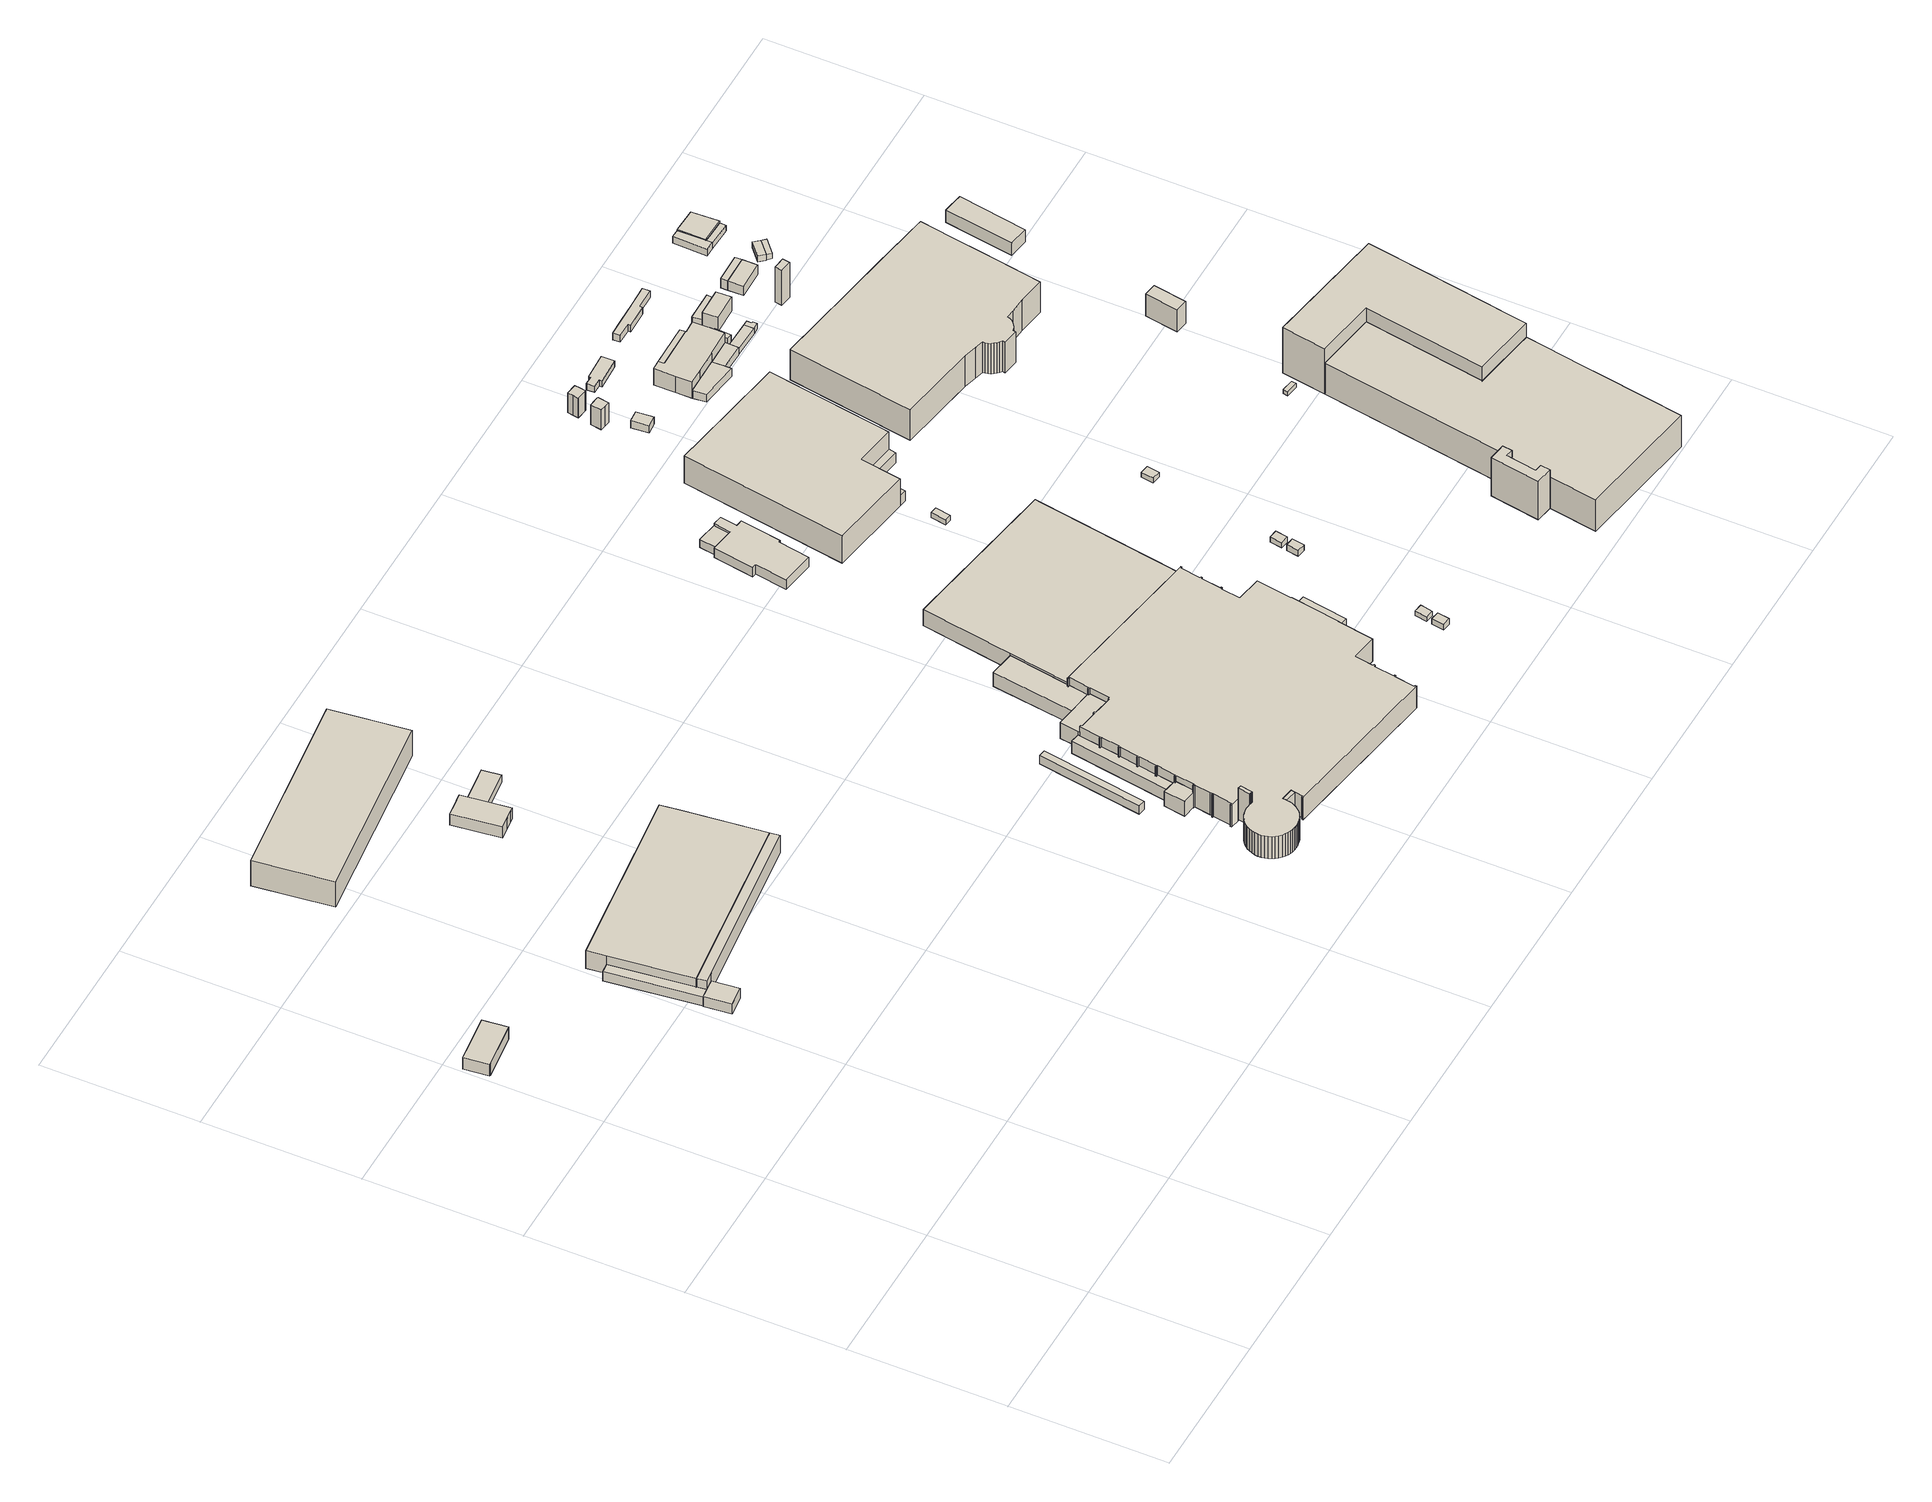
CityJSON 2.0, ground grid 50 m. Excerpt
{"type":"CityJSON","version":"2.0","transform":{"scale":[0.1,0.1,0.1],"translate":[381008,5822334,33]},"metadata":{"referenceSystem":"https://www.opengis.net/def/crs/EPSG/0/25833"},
"CityObjects":{
"building1":{"type":"Building","attributes":{"Gemeindeschluessel":"11000005","BezugspunktDach":"2200","function":"51009_1610","measuredHeight":4.55,"storeysAboveGround":0},"address":[{"country":"Germany","locality":"Berlin"}],"geometry":[{"type":"Solid","lod":"1","boundaries":[[[[0,1,2,3,4,5]],[[6,7,8,9,10,11]],[[6,11,5,4]],[[7,6,4,3]],[[8,7,3,2]],[[9,8,2,1]],[[10,9,1,0]],[[11,10,0,5]]]]}]},
"building2":{"type":"Building","attributes":{"Gemeindeschluessel":"11000005","BezugspunktDach":"2200","function":"51009_1610","measuredHeight":4,"storeysAboveGround":0},"address":[{"country":"Germany","locality":"Berlin"}],"geometry":[{"type":"Solid","lod":"1","boundaries":[[[[12,13,14,15,16]],[[17,18,19,20,21]],[[17,21,16,15]],[[18,17,15,14]],[[19,18,14,13]],[[20,19,13,12]],[[21,20,12,16]]]]}]},
"building3":{"type":"Building","attributes":{"Gemeindeschluessel":"11000005","BezugspunktDach":"2200","function":"51009_1610","measuredHeight":3.66,"storeysAboveGround":0},"address":[{"country":"Germany","locality":"Berlin"}],"geometry":[{"type":"Solid","lod":"1","boundaries":[[[[22,23,24,25,26]],[[27,28,29,30,31]],[[27,31,26,25]],[[28,27,25,24]],[[29,28,24,23]],[[30,29,23,22]],[[31,30,22,26]]]]}]},
"building4":{"type":"Building","attributes":{"Gemeindeschluessel":"11000005","BezugspunktDach":"2200","function":"51009_1610","measuredHeight":6.97,"storeysAboveGround":0},"address":[{"country":"Germany","locality":"Berlin"}],"geometry":[{"type":"Solid","lod":"1","boundaries":[[[[32,33,34,35,36]],[[37,38,39,29,28]],[[37,28,36,35]],[[38,37,35,34]],[[39,38,34,33]],[[29,39,33,32]],[[28,29,32,36]]]]}]},
"building5":{"type":"Building","attributes":{"Gemeindeschluessel":"11000005","BezugspunktDach":"2200","function":"31001_2053","measuredHeight":6.96,"storeysAboveGround":1},"address":[{"country":"Germany","locality":"Berlin","thoroughfareNumber":"9","thoroughfareName":"Paulsternstraße"}],"geometry":[{"type":"Solid","lod":"1","boundaries":[[[[40,36,35,41,42,43]],[[44,45,37,28,27,46]],[[44,46,43,42]],[[45,44,42,41]],[[37,45,41,35]],[[28,37,35,36]],[[27,28,36,40]],[[46,27,40,43]]]]}]},
"building6":{"type":"Building","attributes":{"Gemeindeschluessel":"11000005","BezugspunktDach":"2200","function":"31001_2111","measuredHeight":9.85,"storeysAboveGround":1},"address":[{"country":"Germany","locality":"Berlin","thoroughfareNumber":"15","thoroughfareName":"Paulsternstraße"}],"geometry":[{"type":"Solid","lod":"1","boundaries":[[[[47,48,49,50]],[[51,52,53,54]],[[51,54,50,49]],[[52,51,49,48]],[[53,52,48,47]],[[54,53,47,50]]]]}]},
"building7":{"type":"Building","attributes":{"Gemeindeschluessel":"11000005","BezugspunktDach":"2200","function":"31001_2143","measuredHeight":4.47,"storeysAboveGround":1},"address":[{"country":"Germany","locality":"Berlin","thoroughfareNumber":"13 (1)","thoroughfareName":"Paulsternstraße"}],"geometry":[{"type":"Solid","lod":"1","boundaries":[[[[55,56,57,58,59,60,61,62]],[[63,64,65,66,67,68,69,70]],[[63,70,62,61]],[[64,63,61,60]],[[65,64,60,59]],[[66,65,59,58]],[[67,66,58,57]],[[68,67,57,56]],[[69,68,56,55]],[[70,69,55,62]]]]}]},
"building8":{"type":"Building","attributes":{"Gemeindeschluessel":"11000005","BezugspunktDach":"2200","function":"31001_2020","measuredHeight":2.84,"storeysAboveGround":1},"address":[{"country":"Germany","locality":"Berlin","thoroughfareNumber":"13","thoroughfareName":"Paulsternstraße"}],"geometry":[{"type":"Solid","lod":"1","boundaries":[[[[71,72,73,74]],[[75,76,77,78]],[[75,78,74,73]],[[76,75,73,72]],[[77,76,72,71]],[[78,77,71,74]]]]}]},
"building9":{"type":"Building","attributes":{"Gemeindeschluessel":"11000005","BezugspunktDach":"2200","function":"51009_1610","measuredHeight":5.76,"storeysAboveGround":0},"address":[{"country":"Germany","locality":"Berlin"}],"geometry":[{"type":"Solid","lod":"1","boundaries":[[[[79,80,81,82,83,84,85,86,87]],[[88,89,90,91,92,93,94,95,96]],[[88,96,87,86]],[[89,88,86,85]],[[90,89,85,84]],[[91,90,84,83]],[[92,91,83,82]],[[93,92,82,81]],[[94,93,81,80]],[[95,94,80,79]],[[96,95,79,87]]]]}]},
"building10":{"type":"Building","attributes":{"Gemeindeschluessel":"11000005","BezugspunktDach":"2200","function":"31001_2050","measuredHeight":3.25,"storeysAboveGround":1},"address":[{"country":"Germany","locality":"Berlin","thoroughfareNumber":"121 (1)","thoroughfareName":"Nonnendammallee"}],"geometry":[{"type":"Solid","lod":"1","boundaries":[[[[97,98,99,100]],[[101,102,103,104]],[[101,104,100,99]],[[102,101,99,98]],[[103,102,98,97]],[[104,103,97,100]]]]}]},
"building11":{"type":"Building","attributes":{"Gemeindeschluessel":"11000005","BezugspunktDach":"2200","function":"51009_1610","measuredHeight":4.74,"storeysAboveGround":0},"address":[{"country":"Germany","locality":"Berlin"}],"geometry":[{"type":"Solid","lod":"1","boundaries":[[[[105,106,107,108,109,110,111,112,113,114,115,116,117,118,119,120,121,122,123,124,125,126]],[[127,128,129,130,131,132,133,134,135,136,137,138,139,140,141,142,143,144,145,146,147,148]],[[127,148,126,125]],[[128,127,125,124]],[[129,128,124,123]],[[130,129,123,122]],[[131,130,122,121]],[[132,131,121,120]],[[133,132,120,119]],[[134,133,119,118]],[[135,134,118,117]],[[136,135,117,116]],[[137,136,116,115]],[[138,137,115,114]],[[139,138,114,113]],[[140,139,113,112]],[[141,140,112,111]],[[142,141,111,110]],[[143,142,110,109]],[[144,143,109,108]],[[145,144,108,107]],[[146,145,107,106]],[[147,146,106,105]],[[148,147,105,126]]]]}]},
"building12":{"type":"Building","attributes":{"Gemeindeschluessel":"11000005","BezugspunktDach":"2200","function":"51009_1610","measuredHeight":6.26,"storeysAboveGround":0},"address":[{"country":"Germany","locality":"Berlin"}],"geometry":[{"type":"Solid","lod":"1","boundaries":[[[[149,150,151,152,153,154,155,156,157,158,159,160,161,162,163,164]],[[128,165,166,167,168,169,170,171,172,173,174,175,176,177,178,129]],[[128,129,164,163]],[[165,128,163,162]],[[166,165,162,161]],[[167,166,161,160]],[[168,167,160,159]],[[169,168,159,158]],[[170,169,158,157]],[[171,170,157,156]],[[172,171,156,155]],[[173,172,155,154]],[[174,173,154,153]],[[175,174,153,152]],[[176,175,152,151]],[[177,176,151,150]],[[178,177,150,149]],[[129,178,149,164]]]]}]},
"building13":{"type":"Building","attributes":{"Gemeindeschluessel":"11000005","BezugspunktDach":"2200","function":"51009_1610","measuredHeight":5.49,"storeysAboveGround":0},"address":[{"country":"Germany","locality":"Berlin"}],"geometry":[{"type":"Solid","lod":"1","boundaries":[[[[179,180,181,182,183,184,185,186,187]],[[188,189,190,191,192,193,194,167,166]],[[188,166,187,186]],[[189,188,186,185]],[[190,189,185,184]],[[191,190,184,183]],[[192,191,183,182]],[[193,192,182,181]],[[194,193,181,180]],[[167,194,180,179]],[[166,167,179,187]]]]}]},
"building14":{"type":"Building","attributes":{"Gemeindeschluessel":"11000005","function":"31001_2054"},"address":[{"country":"Germany","locality":"Berlin","thoroughfareNumber":"121","thoroughfareName":"Nonnendammallee"}],"children":["building14-1","building14-2","building14-3","building14-4"]},
"building14-1":{"type":"BuildingPart","attributes":{"BezugspunktDach":"2200","measuredHeight":8.69,"storeysAboveGround":3},"parents":["building14"],"geometry":[{"type":"MultiSurface","lod":"1","boundaries":[[[195,196,197,198,199,200,201,202,203,204,205,206,207,208,209,210,211,212,213,214,215,216,217,218,219,220,221,222,223,224,225,226,227,228,229,230,231,232,233,234,235,236,237,238,239,240,241,242,243,244,245,246,247,248,249,250,251,252,253,254,255,256,257,258,259,260,261,262,263,264,265,266,267,268,269,270,271,272,273,274,275,276,277,278,279,280,281,282,283,284,285,286,287,288,289,290,291,292,293,294,295,296,297,298,299,300,301,302,303,304,305,306,307,308,309,310,311,312,313,314,315,316,317,318,319,320,321,322,323,324,325,326,327,328,329,330,331]],[[332,333,334,335,336,337,338,339,340,341,342,343,344,345,346,347,348,349,350,351,352,353,354,355,356,357,358,359,360,361,362,363,364,365,366,367,368,369,370,371,372,373,374,375,376,377,378,379,380,381,382,383,384,385,386,387,388,389,390,391,392,393,394,395,396,397,398,399,400,401,402,403,404,405,406,407,408,409,410,411,412,413,414,415,416,417,418,419,420,421,422,423,424,425,426,427,428,429,430,431,432,433,434,435,436,437,438,439,440,441,442,443,444,445,446,447,448,449,450,451,452,453,454,455,456,457,458,459,460,461,462,463,464,465,466,467,468]],[[332,468,331,330]],[[333,332,330,329]],[[334,333,329,328]],[[335,334,328,327]],[[336,335,327,326]],[[337,336,326,325]],[[338,337,325,324]],[[339,338,324,323]],[[340,339,323,322]],[[341,340,322,321]],[[342,341,321,320]],[[343,342,320,319]],[[344,343,319,318]],[[345,344,318,317]],[[346,345,469,470]],[[347,346,470,471,315]],[[348,347,471,472]],[[349,348,314,472,473]],[[350,349,313,473,474]],[[352,351,311,310]],[[353,352,310,309]],[[354,353,309,308]],[[355,354,308,307]],[[356,355,307,306]],[[357,356,306,305]],[[358,357,305,304]],[[359,358,304,303]],[[360,359,303,302]],[[361,360,302,301]],[[362,361,301,300]],[[363,362,300,299]],[[364,363,299,298]],[[365,364,298,297]],[[366,365,297,296]],[[367,366,296,295]],[[368,367,295,294]],[[369,368,294,293]],[[370,369,293,292]],[[371,370,292,291]],[[372,371,291,290]],[[373,372,290,289]],[[374,373,289,288]],[[375,374,288,287]],[[376,375,287,286]],[[377,376,286,285]],[[378,377,285,284]],[[379,378,284,283]],[[380,379,283,282]],[[381,380,282,281]],[[382,381,281,280]],[[383,382,280,279]],[[384,383,279,278]],[[385,384,278,277]],[[386,385,277,276]],[[387,386,276,275]],[[388,387,275,274]],[[389,388,274,273]],[[390,389,273,272]],[[391,390,272,271]],[[392,391,271,270]],[[393,392,270,269]],[[394,393,269,268]],[[395,394,268,267]],[[396,395,267,266]],[[397,396,266,265]],[[398,397,265,264]],[[399,398,264,263]],[[400,399,263,262]],[[475,476,262,261]],[[401,400,477,478]],[[402,401,261,260]],[[403,402,260,259]],[[404,403,259,258]],[[405,404,258,257]],[[406,405,257,256]],[[407,406,256,255]],[[408,407,255,254]],[[409,408,254,253]],[[410,409,253,252]],[[411,410,252,251]],[[412,411,251,250]],[[413,412,250,249]],[[414,413,249,248]],[[415,414,248,247]],[[416,415,247,246]],[[417,416,246,245]],[[418,417,245,244]],[[419,418,244,243]],[[420,419,243,242]],[[421,420,242,241]],[[422,421,241,240]],[[423,422,240,239]],[[424,423,239,238]],[[425,424,238,237]],[[426,425,237,236]],[[427,426,236,235]],[[428,427,235,234]],[[429,428,234,233]],[[430,429,233,232]],[[431,430,232,231]],[[432,431,231,230]],[[433,432,230,229]],[[434,433,229,228]],[[435,434,228,227]],[[436,435,227,226]],[[437,436,226,225]],[[438,437,225,479,480]],[[439,438,480,481]],[[440,439,481,482]],[[441,440,482,483]],[[442,441,221,483,484,220]],[[443,442,220,219]],[[444,443,219,218]],[[445,444,218,217]],[[446,445,217,216]],[[447,446,216,215]],[[448,447,215,214]],[[449,448,214,213]],[[450,449,213,212]],[[451,450,212,211]],[[452,451,211,210]],[[453,452,210,209]],[[454,453,209,208]],[[455,454,208,207]],[[456,455,207,206]],[[457,456,206,205]],[[458,457,205,204]],[[459,458,204,203]],[[460,459,203,202]],[[461,460,202,201]],[[462,461,201,200]],[[463,462,200,199]],[[464,463,199,198]],[[465,464,198,197]],[[466,465,197,196]],[[467,466,196,195]],[[468,467,195,331]],[[470,469,485,317,316,486]],[[487,316,315,471,470]],[[472,471,488,315,314]],[[473,472,314,313]],[[474,473,313,312]],[[478,477,476,475]],[[480,479,225,224]],[[481,480,224,223]],[[482,481,223,222]],[[483,482,222,221]],[[220,484,483,221]]]}]},
"building14-2":{"type":"BuildingPart","attributes":{"BezugspunktDach":"2200","measuredHeight":6.31,"storeysAboveGround":3},"parents":["building14"],"geometry":[{"type":"MultiSurface","lod":"1","boundaries":[[[475,489,490,491,476]],[[492,493,494,478,477]],[[492,477,476,491]],[[493,492,491,490]],[[494,493,490,489]],[[478,494,489,475]],[[477,478,495,475,476]]]}]},
"building14-3":{"type":"BuildingPart","attributes":{"BezugspunktDach":"2200","measuredHeight":12.31,"storeysAboveGround":3},"parents":["building14"],"geometry":[{"type":"MultiSurface","lod":"1","boundaries":[[[496,497,498,499,500,501]],[[474,473,472,471,470,469]],[[474,469,501,500]],[[473,313,312,502,500,499]],[[314,313,499,498]],[[315,314,498,497]],[[470,316,315,497,496]],[[503,317,316,496,501]],[[474,502,312,313,473]],[[472,473,313,314]],[[471,472,314,315]],[[471,504,315,316,470]],[[469,470,316,317,503]]]}]},
"building14-4":{"type":"BuildingPart","attributes":{"BezugspunktDach":"2200","measuredHeight":8.27,"storeysAboveGround":3},"parents":["building14"],"geometry":[{"type":"Solid","lod":"1","boundaries":[[[[225,224,223,222,221,220]],[[483,482,481,480,479,484]],[[484,479,225,220]],[[483,484,220,221]],[[482,483,221,222]],[[481,482,222,223]],[[480,481,223,224]],[[480,224,225,479]]]]}]},
"building15":{"type":"Building","attributes":{"Gemeindeschluessel":"11000005","BezugspunktDach":"2200","function":"51009_1610","measuredHeight":5.54,"storeysAboveGround":0},"address":[{"country":"Germany","locality":"Berlin"}],"geometry":[{"type":"Solid","lod":"1","boundaries":[[[[505,506,507,508]],[[509,510,511,512]],[[509,512,508,507]],[[510,509,507,506]],[[511,510,506,505]],[[512,511,505,508]]]]}]},
"building16":{"type":"Building","attributes":{"Gemeindeschluessel":"11000005","BezugspunktDach":"2200","function":"31001_2081","measuredHeight":3.83,"storeysAboveGround":1},"address":[{"country":"Germany","locality":"Berlin","thoroughfareNumber":"16","thoroughfareName":"Paulsternstraße"}],"geometry":[{"type":"Solid","lod":"1","boundaries":[[[[513,514,515,516,517,518,519,520,521,522,523,524,525]],[[526,527,528,529,530,531,532,533,534,535,536,537,538]],[[526,538,525,524]],[[527,526,524,523]],[[528,527,523,522]],[[529,528,522,521]],[[530,529,521,520]],[[531,530,520,519]],[[532,531,519,518]],[[533,532,518,517]],[[534,533,517,516]],[[535,534,516,515]],[[536,535,515,514]],[[537,536,514,513]],[[538,537,513,525]]]]}]},
"building17":{"type":"Building","attributes":{"Gemeindeschluessel":"11000005","BezugspunktDach":"2200","function":"51009_1610","measuredHeight":3.15,"storeysAboveGround":0},"address":[{"country":"Germany","locality":"Berlin"}],"geometry":[{"type":"Solid","lod":"1","boundaries":[[[[539,540,541,542]],[[543,531,530,529]],[[543,529,542,541]],[[531,543,541,540]],[[530,531,540,539]],[[529,530,539,542]]]]}]},
"building18":{"type":"Building","attributes":{"Gemeindeschluessel":"11000005","BezugspunktDach":"2200","function":"31001_2050","measuredHeight":2.79,"storeysAboveGround":1},"address":[{"country":"Germany","locality":"Berlin","thoroughfareNumber":"117 (2)","thoroughfareName":"Nonnendammallee"}],"geometry":[{"type":"Solid","lod":"1","boundaries":[[[[544,545,546,547]],[[548,549,550,551]],[[548,551,547,546]],[[549,548,546,545]],[[550,549,545,544]],[[551,550,544,547]]]]}]},
"building19":{"type":"Building","attributes":{"Gemeindeschluessel":"11000005","BezugspunktDach":"2200","function":"31001_2050","measuredHeight":1.91,"storeysAboveGround":1},"address":[{"country":"Germany","locality":"Berlin","thoroughfareNumber":"117 (3)","thoroughfareName":"Nonnendammallee"}],"geometry":[{"type":"Solid","lod":"1","boundaries":[[[[552,553,554,555]],[[556,557,558,559]],[[556,559,555,554]],[[557,556,554,553]],[[558,557,553,552]],[[559,558,552,555]]]]}]},
"building20":{"type":"Building","attributes":{"Gemeindeschluessel":"11000005","BezugspunktDach":"2200","function":"31001_2050","measuredHeight":1.96,"storeysAboveGround":1},"address":[{"country":"Germany","locality":"Berlin","thoroughfareNumber":"120 (1)","thoroughfareName":"Nonnendammallee"}],"geometry":[{"type":"Solid","lod":"1","boundaries":[[[[560,561,562,563]],[[564,565,566,567]],[[564,567,563,562]],[[565,564,562,561]],[[566,565,561,560]],[[567,566,560,563]]]]}]},
"building21":{"type":"Building","attributes":{"Gemeindeschluessel":"11000005","BezugspunktDach":"2200","function":"31001_2050","measuredHeight":2.73,"storeysAboveGround":1},"address":[{"country":"Germany","locality":"Berlin","thoroughfareNumber":"117 (4)","thoroughfareName":"Nonnendammallee"}],"geometry":[{"type":"Solid","lod":"1","boundaries":[[[[568,569,570,571]],[[572,573,574,575]],[[572,575,571,570]],[[573,572,570,569]],[[574,573,569,568]],[[575,574,568,571]]]]}]},
"building22":{"type":"Building","attributes":{"Gemeindeschluessel":"11000005","BezugspunktDach":"2200","function":"31001_2050","measuredHeight":2.63,"storeysAboveGround":1},"address":[{"country":"Germany","locality":"Berlin","thoroughfareNumber":"117 (5)","thoroughfareName":"Nonnendammallee"}],"geometry":[{"type":"Solid","lod":"1","boundaries":[[[[576,577,578,579]],[[580,581,582,583]],[[580,583,579,578]],[[581,580,578,577]],[[582,581,577,576]],[[583,582,576,579]]]]}]},
"building23":{"type":"Building","attributes":{"Gemeindeschluessel":"11000005","BezugspunktDach":"2200","function":"31001_2054","measuredHeight":10.62,"storeysAboveGround":2},"address":[{"country":"Germany","locality":"Berlin","thoroughfareNumber":"120","thoroughfareName":"Nonnendammallee"}],"geometry":[{"type":"Solid","lod":"1","boundaries":[[[[584,585,586,587,588,589,590,591,592,593]],[[594,595,596,597,598,599,600,601,602,603]],[[594,603,593,592]],[[595,594,592,591]],[[596,595,591,590]],[[597,596,590,589]],[[598,597,589,588]],[[599,598,588,587]],[[600,599,587,586]],[[601,600,586,585]],[[602,601,585,584]],[[603,602,584,593]]]]}]},
"building24":{"type":"Building","attributes":{"Gemeindeschluessel":"11000005","BezugspunktDach":"2200","function":"51009_1610","measuredHeight":4.05,"storeysAboveGround":0},"address":[{"country":"Germany","locality":"Berlin"}],"geometry":[{"type":"Solid","lod":"1","boundaries":[[[[604,605,606,607,608,609]],[[601,600,610,611,612,602]],[[601,602,609,608]],[[600,601,608,607]],[[610,600,607,606]],[[611,610,606,605]],[[612,611,605,604]],[[602,612,604,609]]]]}]},
"building25":{"type":"Building","attributes":{"Gemeindeschluessel":"11000005","BezugspunktDach":"2200","function":"51001_1003","measuredHeight":8.22,"storeysAboveGround":0},"address":[{"country":"Germany","locality":"Berlin"}],"geometry":[{"type":"Solid","lod":"1","boundaries":[[[[613,614,615,616,617,618,619,620]],[[621,622,623,624,625,626,627,628]],[[621,628,620,619]],[[622,621,619,618]],[[623,622,618,617]],[[624,623,617,616]],[[625,624,616,615]],[[626,625,615,614]],[[627,626,614,613]],[[628,627,613,620]]]]}]},
"building26":{"type":"Building","attributes":{"Gemeindeschluessel":"11000005","BezugspunktDach":"2200","function":"31001_2612","measuredHeight":2.87,"storeysAboveGround":2},"address":[{"country":"Germany","locality":"Berlin","thoroughfareNumber":"18 (8)","thoroughfareName":"Paulsternstraße"}],"geometry":[{"type":"Solid","lod":"1","boundaries":[[[[629,630,631,632]],[[633,634,635,636]],[[633,636,632,631]],[[634,633,631,630]],[[635,634,630,629]],[[636,635,629,632]]]]}]},
"building27":{"type":"Building","attributes":{"Gemeindeschluessel":"11000005","BezugspunktDach":"2200","function":"51001_1003","measuredHeight":8.1,"storeysAboveGround":0},"address":[{"country":"Germany","locality":"Berlin"}],"geometry":[{"type":"Solid","lod":"1","boundaries":[[[[637,638,639,640,641,642,643,644]],[[645,646,647,648,649,650,651,652]],[[645,652,644,643]],[[646,645,643,642]],[[647,646,642,641]],[[648,647,641,640]],[[649,648,640,639]],[[650,649,639,638]],[[651,650,638,637]],[[652,651,637,644]]]]}]},
"building28":{"type":"Building","attributes":{"Gemeindeschluessel":"11000005","BezugspunktDach":"2200","function":"31001_2050","measuredHeight":1.98,"storeysAboveGround":1},"address":[{"country":"Germany","locality":"Berlin","thoroughfareNumber":"117 (6)","thoroughfareName":"Nonnendammallee"}],"geometry":[{"type":"Solid","lod":"1","boundaries":[[[[653,654,655,656]],[[657,658,659,660]],[[657,660,656,655]],[[658,657,655,654]],[[659,658,654,653]],[[660,659,653,656]]]]}]},
"building29":{"type":"Building","attributes":{"Gemeindeschluessel":"11000005","BezugspunktDach":"2200","function":"51009_1610","measuredHeight":14.98,"storeysAboveGround":0},"address":[{"country":"Germany","locality":"Berlin"}],"geometry":[{"type":"Solid","lod":"1","boundaries":[[[[661,662,663,664,665,666,667,668]],[[669,670,671,672,673,674,675,676]],[[669,676,668,667]],[[670,669,667,666]],[[671,670,666,665]],[[672,671,665,664]],[[673,672,664,663]],[[674,673,663,662]],[[675,674,662,661]],[[676,675,661,668]]]]}]},
"building30":{"type":"Building","attributes":{"Gemeindeschluessel":"11000005","BezugspunktDach":"2200","function":"51009_1610","measuredHeight":2.92,"storeysAboveGround":0},"address":[{"country":"Germany","locality":"Berlin"}],"geometry":[{"type":"Solid","lod":"1","boundaries":[[[[677,678,679,680,681,682,683,684]],[[685,686,687,688,689,690,691,692]],[[685,692,684,683]],[[686,685,683,682]],[[687,686,682,681]],[[688,687,681,680]],[[689,688,680,679]],[[690,689,679,678]],[[691,690,678,677]],[[692,691,677,684]]]]}]},
"building31":{"type":"Building","attributes":{"Gemeindeschluessel":"11000005","BezugspunktDach":"2200","function":"31001_2143","measuredHeight":3.13,"storeysAboveGround":1},"address":[{"country":"Germany","locality":"Berlin","thoroughfareNumber":"18 (9)","thoroughfareName":"Paulsternstraße"}],"geometry":[{"type":"Solid","lod":"1","boundaries":[[[[693,694,695,696,697,698]],[[699,700,701,702,703,704]],[[699,704,698,697]],[[700,699,697,696]],[[701,700,696,695]],[[702,701,695,694]],[[703,702,694,693]],[[704,703,693,698]]]]}]},
"building32":{"type":"Building","attributes":{"name":"Old Texas Town","Gemeindeschluessel":"11000005","function":"31001_2081"},"address":[{"country":"Germany","locality":"Berlin","thoroughfareNumber":"18","thoroughfareName":"Paulsternstraße"}],"children":["building32-1","building32-2"]},
"building32-1":{"type":"BuildingPart","attributes":{"BezugspunktDach":"2200","measuredHeight":7.03,"storeysAboveGround":2},"parents":["building32"],"geometry":[{"type":"MultiSurface","lod":"1","boundaries":[[[705,706,707,708,709,710,711,712,713,714,715,716,717,718,719]],[[720,721,722,723,724,725,726,727,728,729,700,699,704,730,731]],[[720,731,719,718]],[[721,720,718,717]],[[722,721,717,716]],[[723,722,716,715]],[[724,723,715,714]],[[725,724,714,713]],[[726,725,713,712]],[[727,726,712,711]],[[728,727,711,710]],[[732,733,734,728,710,709]],[[700,729,709,708]],[[699,700,708,707]],[[704,699,707,706]],[[730,704,706,705]],[[731,730,705,719]],[[729,734,733,732]]]}]},
"building32-2":{"type":"BuildingPart","attributes":{"BezugspunktDach":"2200","measuredHeight":2.85,"storeysAboveGround":2},"parents":["building32"],"geometry":[{"type":"Solid","lod":"1","boundaries":[[[[735,736,737,738,739,733,732]],[[734,740,741,742,701,700,729]],[[740,734,733,739]],[[741,740,739,738]],[[742,741,738,737]],[[701,742,737,736]],[[700,701,736,735]],[[729,700,735,732]],[[734,729,732,733]]]]}]},
"building33":{"type":"Building","attributes":{"Gemeindeschluessel":"11000005","BezugspunktDach":"2200","function":"51009_1610","measuredHeight":6.34,"storeysAboveGround":0},"address":[{"country":"Germany","locality":"Berlin"}],"geometry":[{"type":"Solid","lod":"1","boundaries":[[[[717,716,743,718]],[[744,745,746,747]],[[744,747,718,743]],[[745,744,743,716]],[[746,745,716,717]],[[747,746,717,718]]]]}]},
"building34":{"type":"Building","attributes":{"Gemeindeschluessel":"11000005","BezugspunktDach":"2200","function":"31001_2500","measuredHeight":2.93,"storeysAboveGround":1},"address":[{"country":"Germany","locality":"Berlin","thoroughfareNumber":"18 (2)","thoroughfareName":"Paulsternstraße"}],"geometry":[{"type":"Solid","lod":"1","boundaries":[[[[748,749,750,751,752,753]],[[754,755,756,757,758,759]],[[754,759,753,752]],[[755,754,752,751]],[[756,755,751,750]],[[757,756,750,749]],[[758,757,749,748]],[[759,758,748,753]]]]}]},
"building35":{"type":"Building","attributes":{"Gemeindeschluessel":"11000005","BezugspunktDach":"2200","function":"31001_2143","measuredHeight":2.09,"storeysAboveGround":1},"address":[{"country":"Germany","locality":"Berlin","thoroughfareNumber":"18 (6)","thoroughfareName":"Paulsternstraße"}],"geometry":[{"type":"Solid","lod":"1","boundaries":[[[[760,761,762,763,764]],[[765,766,767,768,769]],[[765,769,764,763]],[[766,765,763,762]],[[767,766,762,761]],[[768,767,761,760]],[[769,768,760,764]]]]}]},
"building36":{"type":"Building","attributes":{"Gemeindeschluessel":"11000005","BezugspunktDach":"2200","function":"51009_1610","measuredHeight":2.59,"storeysAboveGround":0},"address":[{"country":"Germany","locality":"Berlin"}],"geometry":[{"type":"Solid","lod":"1","boundaries":[[[[770,771,772,773,774,775,776,777,778,779]],[[780,781,782,783,784,785,786,787,788,789]],[[780,789,779,778]],[[781,780,778,777]],[[782,781,777,776]],[[783,782,776,775]],[[784,783,775,774]],[[785,784,774,773]],[[786,785,773,772]],[[787,786,772,771]],[[788,787,771,770]],[[789,788,770,779]]]]}]},
"building37":{"type":"Building","attributes":{"Gemeindeschluessel":"11000005","BezugspunktDach":"2200","function":"31001_2143","measuredHeight":2.09,"storeysAboveGround":1},"address":[{"country":"Germany","locality":"Berlin","thoroughfareNumber":"18 (7)","thoroughfareName":"Paulsternstraße"}],"geometry":[{"type":"Solid","lod":"1","boundaries":[[[[790,791,792,793,761,760]],[[767,794,795,796,797,768]],[[767,768,760,761]],[[794,767,761,793]],[[795,794,793,792]],[[796,795,792,791]],[[797,796,791,790]],[[768,797,790,760]]]]}]},
"building38":{"type":"Building","attributes":{"Gemeindeschluessel":"11000005","BezugspunktDach":"2200","function":"31001_2054","measuredHeight":11.9,"storeysAboveGround":2},"address":[{"country":"Germany","locality":"Berlin","thoroughfareNumber":"119","thoroughfareName":"Nonnendammallee"}],"geometry":[{"type":"Solid","lod":"1","boundaries":[[[[798,799,800,801,802,803,804,805,806,807,808,809,810,811,812,813,814,815,816,817,818,819,820,821,822,823,824,825,826,827,828,829]],[[830,831,832,833,834,835,836,837,838,839,840,841,842,843,844,845,846,847,848,849,850,851,852,853,854,855,856,857,858,859,860,861]],[[830,861,829,828]],[[831,830,828,827]],[[832,831,827,826]],[[833,832,826,825]],[[834,833,825,824]],[[835,834,824,823]],[[836,835,823,822]],[[837,836,822,821]],[[838,837,821,820]],[[839,838,820,819]],[[840,839,819,818]],[[841,840,818,817]],[[842,841,817,816]],[[843,842,816,815]],[[844,843,815,814]],[[845,844,814,813]],[[846,845,813,812]],[[847,846,812,811]],[[848,847,811,810]],[[849,848,810,809]],[[850,849,809,808]],[[851,850,808,807]],[[852,851,807,806]],[[853,852,806,805]],[[854,853,805,804]],[[855,854,804,803]],[[856,855,803,802]],[[857,856,802,801]],[[858,857,801,800]],[[859,858,800,799]],[[860,859,799,798]],[[861,860,798,829]]]]}]},
"building39":{"type":"Building","attributes":{"Gemeindeschluessel":"11000005","BezugspunktDach":"2200","function":"31001_2050","measuredHeight":1.59,"storeysAboveGround":1},"address":[{"country":"Germany","locality":"Berlin","thoroughfareNumber":"117 (1)","thoroughfareName":"Nonnendammallee"}],"geometry":[{"type":"Solid","lod":"1","boundaries":[[[[862,863,864,865]],[[866,867,868,869]],[[866,869,865,864]],[[867,866,864,863]],[[868,867,863,862]],[[869,868,862,865]]]]}]},
"building40":{"type":"Building","attributes":{"Gemeindeschluessel":"11000005","BezugspunktDach":"2200","function":"31001_2080","measuredHeight":6.16,"storeysAboveGround":1},"address":[{"country":"Germany","locality":"Berlin","thoroughfareNumber":"18 (5)","thoroughfareName":"Paulsternstraße"}],"geometry":[{"type":"Solid","lod":"1","boundaries":[[[[870,871,872,873]],[[874,875,876,877]],[[874,877,873,872]],[[875,874,872,871]],[[876,875,871,870]],[[877,876,870,873]]]]}]},
"building41":{"type":"Building","attributes":{"name":"Siemensstadt-Park","Gemeindeschluessel":"11000005","function":"31001_2054"},"address":[{"country":"Germany","locality":"Berlin","thoroughfareNumber":"117","thoroughfareName":"Nonnendammallee"}],"children":["building41-1","building41-2"]},
"building41-1":{"type":"BuildingPart","attributes":{"BezugspunktDach":"2200","measuredHeight":17.66,"storeysAboveGround":3},"parents":["building41"],"geometry":[{"type":"MultiSurface","lod":"1","boundaries":[[[878,879,880,881,882,883,884,885,886,887]],[[888,889,890,891,892,893,894,895,896,897]],[[888,897,887,886]],[[889,888,886,885]],[[890,889,885,884]],[[891,890,884,883]],[[892,891,883,882]],[[893,892,882,881]],[[894,893,881,880]],[[898,899,900,880,879]],[[901,899,879,878]],[[902,901,896,878,887]],[[895,894,900,899,898]],[[896,895,899,901]],[[897,896,901,902]]]}]},
"building41-2":{"type":"BuildingPart","attributes":{"BezugspunktDach":"2200","measuredHeight":12.26,"storeysAboveGround":3},"parents":["building41"],"geometry":[{"type":"Solid","lod":"1","boundaries":[[[[903,904,905,900,899,901,902,906,907,908,909,910,911,912]],[[675,674,673,672,671,670,897,896,895,894,913,914,915,916]],[[675,916,912,911]],[[674,675,911,910]],[[673,674,910,909]],[[672,673,909,908]],[[671,672,908,907]],[[670,671,907,906]],[[897,670,906,902]],[[913,894,900,905]],[[914,913,905,904]],[[915,914,904,903]],[[916,915,903,912]],[[896,897,902,901]],[[895,896,901,899]],[[894,895,899,900]]]]}]},
"building42":{"type":"Building","attributes":{"Gemeindeschluessel":"11000005","BezugspunktDach":"2200","function":"51009_1610","measuredHeight":2.67,"storeysAboveGround":0},"address":[{"country":"Germany","locality":"Berlin"}],"geometry":[{"type":"Solid","lod":"1","boundaries":[[[[917,918,919,920]],[[921,874,877,922]],[[921,922,920,919]],[[874,921,919,918]],[[877,874,918,917]],[[922,877,917,920]]]]}]},
"building43":{"type":"Building","attributes":{"Gemeindeschluessel":"11000005","BezugspunktDach":"2200","function":"31001_2143","measuredHeight":13.72,"storeysAboveGround":1},"address":[{"country":"Germany","locality":"Berlin","thoroughfareNumber":"18 (4)","thoroughfareName":"Paulsternstraße"}],"geometry":[{"type":"Solid","lod":"1","boundaries":[[[[923,924,925,926]],[[927,928,929,930]],[[927,930,926,925]],[[928,927,925,924]],[[929,928,924,923]],[[930,929,923,926]]]]}]},
"building44":{"type":"Building","attributes":{"Gemeindeschluessel":"11000005","BezugspunktDach":"2200","function":"31001_2090","measuredHeight":3.57,"storeysAboveGround":1},"address":[{"country":"Germany","locality":"Berlin","thoroughfareNumber":"18 (1)","thoroughfareName":"Paulsternstraße"}],"geometry":[{"type":"Solid","lod":"1","boundaries":[[[[931,932,933,934]],[[935,936,937,938]],[[935,938,934,933]],[[936,935,933,932]],[[937,936,932,931]],[[938,937,931,934]]]]}]},
"building45":{"type":"Building","attributes":{"Gemeindeschluessel":"11000005","BezugspunktDach":"2200","function":"51009_1610","measuredHeight":3.59,"storeysAboveGround":0},"address":[{"country":"Germany","locality":"Berlin"}],"geometry":[{"type":"Solid","lod":"1","boundaries":[[[[934,933,939,940]],[[941,935,938,942]],[[941,942,940,939]],[[935,941,939,933]],[[938,935,933,934]],[[942,938,934,940]]]]}]},
"building46":{"type":"Building","attributes":{"Gemeindeschluessel":"11000005","BezugspunktDach":"2200","function":"51009_1610","measuredHeight":8.53,"storeysAboveGround":0},"address":[{"country":"Germany","locality":"Berlin"}],"geometry":[{"type":"Solid","lod":"1","boundaries":[[[[943,944,945,946]],[[947,948,949,950]],[[947,950,946,945]],[[948,947,945,944]],[[949,948,944,943]],[[950,949,943,946]]]]}]},
"building47":{"type":"Building","attributes":{"Gemeindeschluessel":"11000005","BezugspunktDach":"2200","function":"31001_2090","measuredHeight":2.12,"storeysAboveGround":1},"address":[{"country":"Germany","locality":"Berlin","thoroughfareNumber":"18 (3)","thoroughfareName":"Paulsternstraße"}],"geometry":[{"type":"Solid","lod":"1","boundaries":[[[[951,952,953,954]],[[955,956,957,958]],[[955,958,954,953]],[[956,955,953,952]],[[957,956,952,951]],[[958,957,951,954]]]]}]},
"building48":{"type":"Building","attributes":{"Gemeindeschluessel":"11000005","BezugspunktDach":"2200","function":"51009_1610","measuredHeight":2.11,"storeysAboveGround":0},"address":[{"country":"Germany","locality":"Berlin"}],"geometry":[{"type":"Solid","lod":"1","boundaries":[[[[959,960,952,951]],[[961,962,963,964]],[[961,964,951,952]],[[962,961,952,960]],[[963,962,960,959]],[[964,963,959,951]]]]}]},
"building49":{"type":"Building","attributes":{"Gemeindeschluessel":"11000005","function":"51009_1610"},"address":[{"country":"Germany","locality":"Berlin"}],"children":["building49-1","building49-2"]},
"building49-1":{"type":"BuildingPart","attributes":{"BezugspunktDach":"2200","measuredHeight":2.88,"storeysAboveGround":0},"parents":["building49"],"geometry":[{"type":"MultiSurface","lod":"1","boundaries":[[[965,966,967,968]],[[969,970,971,972]],[[969,972,968,967]],[[970,969,967,966]],[[973,974,975,970,966,965]],[[972,971,965,968]],[[971,975,974,973]]]}]},
"building49-2":{"type":"BuildingPart","attributes":{"BezugspunktDach":"2200","measuredHeight":2.19,"storeysAboveGround":0},"parents":["building49"],"geometry":[{"type":"Solid","lod":"1","boundaries":[[[[973,976,977,974]],[[978,979,971,975]],[[978,975,974,977]],[[979,978,977,976]],[[971,979,976,973]],[[975,971,973,974]]]]}]},
"building50":{"type":"Building","attributes":{"Gemeindeschluessel":"11000005","BezugspunktDach":"2200","function":"31001_2090","measuredHeight":3,"storeysAboveGround":1},"address":[{"country":"Germany","locality":"Berlin","thoroughfareNumber":"18 (17)","thoroughfareName":"Paulsternstraße"}],"geometry":[{"type":"Solid","lod":"1","boundaries":[[[[980,981,982,983]],[[984,978,975,970]],[[984,970,983,982]],[[978,984,982,981]],[[975,978,981,980]],[[970,975,980,983]]]]}]},
"building51":{"type":"Building","attributes":{"Gemeindeschluessel":"11000005","BezugspunktDach":"2200","function":"51009_1610","measuredHeight":4.86,"storeysAboveGround":0},"address":[{"country":"Germany","locality":"Berlin"}],"geometry":[{"type":"Solid","lod":"1","boundaries":[[[[985,986,987,988]],[[989,990,991,992]],[[989,992,988,987]],[[990,989,987,986]],[[991,990,986,985]],[[992,991,985,988]]]]}]}
},
"vertices":[
[12,1858,63],[16,1858,63],[166,1877,63],[157,1956,63],[6,1938,63],[3,1938,63],[6,1938,17],[157,1956,17],[166,1877,17],[16,1858,17],[12,1858,17],[3,1938,17],
[532,1367,54],[597,1374,54],[587,1459,54],[553,1455,54],[523,1452,54],[553,1455,14],[587,1459,14],[597,1374,14],[532,1367,14],[523,1452,14],
[523,1452,52],[553,1455,52],[549,1486,52],[517,1748,52],[487,1745,52],[517,1748,16],[549,1486,16],[553,1455,16],[523,1452,16],[487,1745,16],
[553,1455,85],[587,1459,85],[1155,1528,85],[1151,1559,85],[549,1486,85],[1151,1559,16],[1155,1528,16],[587,1459,16],
[517,1748,85],[1120,1821,85],[1112,1882,85],[510,1809,85],[1112,1882,16],[1120,1821,16],[510,1809,16],
[419,2538,111],[1045,2613,111],[1015,2863,111],[389,2787,111],[1015,2863,12],[1045,2613,12],[419,2538,12],[389,2787,12],
[864,2243,59],[904,2248,59],[931,2251,59],[943,2253,59],[924,2407,59],[912,2406,59],[885,2402,59],[845,2398,59],[885,2402,16],[912,2406,16],[924,2407,16],[943,2253,16],[931,2251,16],[904,2248,16],[864,2243,16],[845,2398,16],
[939,2328,44],[1059,2343,44],[1051,2403,44],[932,2388,44],[1051,2403,16],[1059,2343,16],[939,2328,16],[932,2388,16],
[1832,585,69],[1833,589,69],[1838,588,69],[1847,648,69],[1842,648,69],[1843,652,69],[1819,656,69],[1799,660,69],[1788,592,69],[1799,660,11],[1819,656,11],[1843,652,11],[1842,648,11],[1847,648,11],[1838,588,11],[1833,589,11],[1832,585,11],[1788,592,11],
[1763,704,42],[1817,1041,42],[1794,1044,42],[1740,708,42],[1794,1044,10],[1817,1041,10],[1763,704,10],[1740,708,10],
[1843,652,57],[1848,651,57],[1858,711,57],[1853,711,57],[1853,715,57],[1858,714,57],[1868,773,57],[1863,774,57],[1863,778,57],[1868,777,57],[1878,836,57],[1873,837,57],[1874,841,57],[1879,840,57],[1888,899,57],[1883,900,57],[1884,904,57],[1889,903,57],[1900,973,57],[1901,978,57],[1872,983,57],[1819,656,57],[1872,983,9],[1901,978,9],[1900,973,9],[1889,903,9],[1884,904,9],[1883,900,9],[1888,899,9],[1879,840,9],[1874,841,9],[1873,837,9],[1878,836,9],[1868,777,9],[1863,778,9],[1863,774,9],[1868,773,9],[1858,714,9],[1853,715,9],[1853,711,9],[1858,711,9],[1848,651,9],[1843,652,9],[1819,656,9],
[1905,972,71],[1904,967,71],[1963,958,71],[1964,963,71],[1968,962,71],[1968,957,71],[2031,946,71],[2032,950,71],[2037,950,71],[2047,1014,71],[2042,1015,71],[2043,1019,71],[1972,1029,71],[1910,1038,71],[1901,978,71],[1900,973,71],[1910,1038,9],[1972,1029,9],[2043,1019,9],[2042,1015,9],[2047,1014,9],[2037,950,9],[2032,950,9],[2031,946,9],[1968,957,9],[1968,962,9],[1964,963,9],[1963,958,9],[1904,967,9],[1905,972,9],
[2043,1019,63],[2048,1018,63],[2058,1083,63],[2053,1084,63],[2054,1088,63],[2058,1087,63],[2090,1282,63],[2010,1295,63],[1972,1029,63],[2010,1295,9],[2090,1282,9],[2058,1087,9],[2054,1088,9],[2053,1084,9],[2058,1083,9],[2048,1018,9],
[1742,332,94],[1744,322,94],[1747,313,94],[1751,303,94],[1756,295,94],[1762,287,94],[1770,280,94],[1778,274,94],[1785,269,94],[1793,266,94],[1801,263,94],[1810,262,94],[1818,261,94],[1827,261,94],[1835,263,94],[1843,265,94],[1852,268,94],[1859,272,94],[1867,277,94],[1874,283,94],[1880,290,94],[1885,297,94],[1889,305,94],[1893,313,94],[1895,322,94],[1896,330,94],[1897,334,94],[1897,339,94],[1897,343,94],[1938,336,94],[1936,324,94],[1932,298,94],[1927,299,94],[1926,294,94],[2458,208,94],[2459,212,94],[2454,213,94],[2464,278,94],[2469,277,94],[2470,281,94],[2465,282,94],[2475,347,94],[2480,346,94],[2481,350,94],[2476,351,94],[2486,412,94],[2568,399,94],[2587,514,94],[2588,514,94],[2590,520,94],[2613,666,94],[2614,672,94],[2612,672,94],[2630,787,94],[2549,800,94],[2558,862,94],[2563,861,94],[2564,865,94],[2559,865,94],[2570,930,94],[2574,929,94],[2575,933,94],[2570,934,94],[2581,999,94],[2586,998,94],[2586,1002,94],[2582,1002,94],[2058,1087,94],[2054,1088,94],[2053,1084,94],[2058,1083,94],[2048,1018,94],[2043,1019,94],[2042,1015,94],[2047,1014,94],[2037,950,94],[2032,950,94],[2031,946,94],[1968,957,94],[1968,962,94],[1964,963,94],[1963,958,94],[1904,967,94],[1905,972,94],[1900,973,94],[1889,903,94],[1884,904,94],[1883,900,94],[1888,899,94],[1879,840,94],[1874,841,94],[1873,837,94],[1878,836,94],[1868,777,94],[1863,778,94],[1863,774,94],[1868,773,94],[1858,714,94],[1853,715,94],[1853,711,94],[1858,711,94],[1848,651,94],[1843,652,94],[1842,648,94],[1847,648,94],[1838,588,94],[1833,589,94],[1832,585,94],[1837,585,94],[1829,533,94],[1828,525,94],[1823,526,94],[1822,522,94],[1827,522,94],[1817,461,94],[1812,462,94],[1812,458,94],[1842,453,94],[1853,451,94],[1846,411,94],[1843,412,94],[1840,413,94],[1836,414,94],[1827,415,94],[1817,416,94],[1808,415,94],[1799,413,94],[1790,410,94],[1782,406,94],[1774,401,94],[1767,395,94],[1760,388,94],[1755,381,94],[1750,372,94],[1746,362,94],[1743,353,94],[1742,342,94],[1743,353,7],[1746,362,7],[1750,372,7],[1755,381,7],[1760,388,7],[1767,395,7],[1774,401,7],[1782,406,7],[1790,410,7],[1799,413,7],[1808,415,7],[1817,416,7],[1827,415,7],[1836,414,7],[1840,413,7],[1843,412,7],[1846,411,7],[1853,451,7],[1842,453,7],[1812,458,7],[1812,462,7],[1817,461,7],[1827,522,7],[1822,522,7],[1823,526,7],[1828,525,7],[1829,533,7],[1837,585,7],[1832,585,7],[1833,589,7],[1838,588,7],[1847,648,7],[1842,648,7],[1843,652,7],[1848,651,7],[1858,711,7],[1853,711,7],[1853,715,7],[1858,714,7],[1868,773,7],[1863,774,7],[1863,778,7],[1868,777,7],[1878,836,7],[1873,837,7],[1874,841,7],[1879,840,7],[1888,899,7],[1883,900,7],[1884,904,7],[1889,903,7],[1900,973,7],[1905,972,7],[1904,967,7],[1963,958,7],[1964,963,7],[1968,962,7],[1968,957,7],[2031,946,7],[2032,950,7],[2037,950,7],[2047,1014,7],[2042,1015,7],[2043,1019,7],[2048,1018,7],[2058,1083,7],[2053,1084,7],[2054,1088,7],[2058,1087,7],[2582,1002,7],[2586,1002,7],[2586,998,7],[2581,999,7],[2570,934,7],[2575,933,7],[2574,929,7],[2570,930,7],[2559,865,7],[2564,865,7],[2563,861,7],[2558,862,7],[2549,800,7],[2630,787,7],[2612,672,7],[2614,672,7],[2613,666,7],[2590,520,7],[2588,514,7],[2587,514,7],[2568,399,7],[2486,412,7],[2476,351,7],[2481,350,7],[2480,346,7],[2475,347,7],[2465,282,7],[2470,281,7],[2469,277,7],[2464,278,7],[2454,213,7],[2459,212,7],[2458,208,7],[1926,294,7],[1927,299,7],[1932,298,7],[1936,324,7],[1938,336,7],[1897,343,7],[1897,339,7],[1897,334,7],[1896,330,7],[1895,322,7],[1893,313,7],[1889,305,7],[1885,297,7],[1880,290,7],[1874,283,7],[1867,277,7],[1859,272,7],[1852,268,7],[1843,265,7],[1835,263,7],[1827,261,7],[1818,261,7],[1810,262,7],[1801,263,7],[1793,266,7],[1785,269,7],[1778,274,7],[1770,280,7],[1762,287,7],[1756,295,7],[1751,303,7],[1747,313,7],[1744,322,7],[1742,332,7],[1742,342,7],[1836,414,12],[1840,413,12],[1843,412,12],[1846,411,12],[1853,451,12],[1842,453,12],[2582,1002,71],[2058,1087,71],[2058,1087,8],[2582,1002,8],[1936,324,11],[1938,336,11],[1897,343,11],[1897,339,11],[1897,334,11],[1896,330,11],[1836,414,90],[1840,413,73],[1840,413,47],[1843,412,68],
[2661,1490,71],[2137,1575,71],[2090,1282,71],[2090,1282,8],[2137,1575,8],[2661,1490,8],[2582,1002,45],
[1840,413,135],[1843,412,135],[1846,411,135],[1853,451,135],[1842,453,135],[1836,414,135],[1842,453,61],[1836,414,53],[1843,412,47],
[2634,513,64],[2658,658,64],[2613,666,64],[2590,520,64],[2613,666,8],[2658,658,8],[2634,513,8],[2590,520,8],
[2201,1961,47],[2218,2063,47],[2224,2062,47],[2245,2192,47],[2223,2195,47],[2232,2250,47],[2202,2255,47],[2193,2200,47],[2126,2211,47],[2117,2212,47],[2096,2083,47],[2110,2081,47],[2093,1978,47],[2110,2081,9],[2096,2083,9],[2117,2212,9],[2126,2211,9],[2193,2200,9],[2202,2255,9],[2232,2250,9],[2223,2195,9],[2245,2192,9],[2224,2062,9],[2218,2063,9],[2201,1961,9],[2093,1978,9],
[2193,2200,40],[2202,2255,40],[2135,2266,40],[2126,2211,40],[2135,2266,9],
[2792,273,30],[2798,312,30],[2771,316,30],[2765,277,30],[2771,316,8],[2798,312,8],[2792,273,8],[2765,277,8],
[2800,329,27],[2807,368,27],[2780,373,27],[2773,334,27],[2780,373,8],[2807,368,8],[2800,329,8],[2773,334,8],
[2540,1692,28],[2548,1741,28],[2526,1745,28],[2518,1696,28],[2526,1745,8],[2548,1741,8],[2540,1692,8],[2518,1696,8],
[2871,762,31],[2877,801,31],[2850,805,31],[2844,766,31],[2850,805,8],[2877,801,8],[2871,762,8],[2844,766,8],
[2880,818,28],[2887,857,28],[2859,861,28],[2853,822,28],[2859,861,8],[2887,857,8],[2880,818,8],[2853,822,8],
[2527,1841,115],[2548,1972,115],[2678,1951,115],[2742,2352,115],[2519,2388,115],[2440,2401,115],[2419,2404,115],[2343,2417,115],[2341,2417,115],[2255,1885,115],[2341,2417,9],[2343,2417,9],[2419,2404,9],[2440,2401,9],[2519,2388,9],[2742,2352,9],[2678,1951,9],[2548,1972,9],[2527,1841,9],[2255,1885,9],
[2551,1837,49],[2568,1944,49],[2673,1927,49],[2678,1951,49],[2548,1972,49],[2527,1841,49],[2673,1927,9],[2568,1944,9],[2551,1837,9],
[2443,2713,86],[2460,2710,86],[2466,2746,86],[2464,2747,86],[2449,2749,86],[2433,2751,86],[2431,2751,86],[2426,2716,86],[2431,2751,9],[2433,2751,9],[2449,2749,9],[2464,2747,9],[2466,2746,9],[2460,2710,9],[2443,2713,9],[2426,2716,9],
[2472,2590,39],[2509,2594,39],[2504,2649,39],[2467,2646,39],[2504,2649,11],[2509,2594,11],[2472,2590,11],[2467,2646,11],
[2439,2793,87],[2471,2788,87],[2473,2788,87],[2476,2806,87],[2478,2824,87],[2444,2829,87],[2441,2811,87],[2438,2793,87],[2441,2811,10],[2444,2829,10],[2478,2824,10],[2476,2806,10],[2473,2788,10],[2471,2788,10],[2439,2793,10],[2438,2793,10],
[2950,1250,27],[2956,1290,27],[2928,1294,27],[2922,1255,27],[2928,1294,8],[2956,1290,8],[2950,1250,8],[2922,1255,8],
[3324,226,158],[3329,257,158],[3305,261,158],[3321,358,158],[3345,354,158],[3349,385,158],[3295,393,158],[3269,235,158],[3295,393,8],[3349,385,8],[3345,354,8],[3321,358,8],[3305,261,8],[3329,257,8],[3324,226,8],[3269,235,8],
[2547,2797,35],[2575,2797,35],[2575,2788,35],[2661,2792,35],[2660,2833,35],[2574,2829,35],[2574,2822,35],[2546,2822,35],[2574,2822,11],[2574,2829,11],[2660,2833,11],[2661,2792,11],[2575,2788,11],[2575,2797,11],[2547,2797,11],[2546,2822,11],
[2653,2503,40],[2774,2485,40],[2774,2508,40],[2773,2547,40],[2699,2546,40],[2649,2545,40],[2699,2546,9],[2773,2547,9],[2774,2508,9],[2774,2485,9],[2653,2503,9],[2649,2545,9],
[2648,2596,73],[2649,2545,73],[2699,2546,73],[2773,2547,73],[2773,2548,73],[2861,2550,73],[2861,2555,73],[2861,2597,73],[2861,2600,73],[2860,2650,73],[2817,2648,73],[2817,2650,73],[2679,2647,73],[2679,2666,73],[2648,2665,73],[2679,2666,9],[2679,2647,9],[2817,2650,9],[2817,2648,9],[2860,2650,9],[2861,2600,9],[2861,2597,9],[2861,2555,9],[2861,2550,9],[2773,2548,9],[2648,2596,9],[2648,2665,9],[2773,2548,37],[2860,2550,37],[2860,2550,9],
[2773,2547,37],[2774,2508,37],[2859,2506,37],[2860,2538,37],[2860,2549,37],[2860,2549,9],[2860,2538,9],[2859,2506,9],
[2816,2668,73],[2816,2668,10],[2817,2650,10],[2679,2647,10],[2679,2666,10],
[2861,2555,39],[2875,2557,39],[2875,2548,39],[2893,2547,39],[2894,2598,39],[2861,2597,39],[2894,2598,10],[2893,2547,10],[2875,2548,10],[2875,2557,10],[2861,2555,10],[2861,2597,10],
[2950,2504,31],[2951,2536,31],[2902,2537,31],[2860,2538,31],[2859,2506,31],[2860,2538,10],[2902,2537,10],[2951,2536,10],[2950,2504,10],[2859,2506,10],
[2757,2822,35],[2805,2822,35],[2805,2814,35],[2883,2816,35],[2883,2824,35],[2950,2826,35],[2950,2850,35],[2882,2848,35],[2806,2846,35],[2756,2845,35],[2806,2846,9],[2882,2848,9],[2950,2850,9],[2950,2826,9],[2883,2824,9],[2883,2816,9],[2805,2814,9],[2805,2822,9],[2757,2822,9],[2756,2845,9],
[2972,2505,31],[2972,2519,31],[2967,2519,31],[2967,2536,31],[2967,2536,10],[2967,2519,10],[2972,2519,10],[2972,2505,10],
[3029,1890,127],[3072,1878,127],[3099,1871,127],[3100,1863,127],[3102,1855,127],[3105,1847,127],[3110,1840,127],[3115,1833,127],[3120,1828,127],[3127,1823,127],[3125,1814,127],[3176,1806,127],[3177,1815,127],[3185,1817,127],[3192,1821,127],[3199,1826,127],[3205,1831,127],[3211,1837,127],[3215,1844,127],[3218,1852,127],[3247,1850,127],[3296,1846,127],[3381,1833,127],[3406,1986,127],[3412,2022,127],[3429,2131,127],[3446,2236,127],[3240,2270,127],[3131,2287,127],[3096,2293,127],[2836,2335,127],[2771,1931,127],[2836,2335,8],[3096,2293,8],[3131,2287,8],[3240,2270,8],[3446,2236,8],[3429,2131,8],[3412,2022,8],[3406,1986,8],[3381,1833,8],[3296,1846,8],[3247,1850,8],[3218,1852,8],[3215,1844,8],[3211,1837,8],[3205,1831,8],[3199,1826,8],[3192,1821,8],[3185,1817,8],[3177,1815,8],[3176,1806,8],[3125,1814,8],[3127,1823,8],[3120,1828,8],[3115,1833,8],[3110,1840,8],[3105,1847,8],[3102,1855,8],[3100,1863,8],[3099,1871,8],[3072,1878,8],[3029,1890,8],[2771,1931,8],
[3434,1067,24],[3436,1082,24],[3397,1088,24],[3394,1073,24],[3397,1088,8],[3436,1082,8],[3434,1067,8],[3394,1073,8],
[2914,2597,65],[3003,2599,65],[3002,2648,65],[2913,2646,65],[3002,2648,10],[3003,2599,10],[2914,2597,10],[2913,2646,10],
[3642,953,185],[3578,562,185],[3785,529,185],[3795,596,185],[3807,668,185],[3827,791,185],[3839,863,185],[3870,1060,185],[3469,1126,185],[3446,984,185],[3469,1126,8],[3870,1060,8],[3839,863,8],[3827,791,8],[3807,668,8],[3795,596,8],[3785,529,8],[3578,562,8],[3642,953,8],[3446,984,8],[3578,562,53],[3578,562,131],[3785,529,131],[3642,953,131],[3446,984,131],
[3701,8,131],[3743,270,131],[3755,342,131],[3349,385,131],[3345,354,131],[3321,358,131],[3305,261,131],[3329,257,131],[3324,226,131],[3299,72,131],[3755,342,8],[3743,270,8],[3701,8,8],[3299,72,8],
[2913,2646,37],[3002,2648,37],[3004,2678,37],[2909,2676,37],[3004,2678,10],[2909,2676,10],
[3122,2479,147],[3125,2503,147],[3088,2508,147],[3085,2485,147],[3088,2508,10],[3125,2503,10],[3122,2479,10],[3085,2485,10],
[3072,2597,46],[3164,2599,46],[3164,2648,46],[3071,2646,46],[3164,2648,10],[3164,2599,10],[3072,2597,10],[3071,2646,10],
[3163,2670,46],[3071,2668,46],[3163,2670,10],[3071,2668,10],
[3522,1453,94],[3539,1559,94],[3499,1565,94],[3482,1459,94],[3499,1565,8],[3539,1559,8],[3522,1453,8],[3482,1459,8],
[3225,2603,31],[3268,2642,31],[3252,2660,31],[3209,2622,31],[3252,2660,9],[3268,2642,9],[3225,2603,9],[3209,2622,9],
[3237,2591,31],[3280,2629,31],[3268,2642,10],[3280,2629,10],[3237,2591,10],[3225,2603,10],
[3198,2757,34],[3196,2865,34],[3170,2866,34],[3167,2758,34],[3170,2866,8],[3196,2865,8],[3198,2757,8],[3167,2758,8],[3198,2757,30],[3198,2777,30],[3198,2777,8],
[3279,2755,30],[3279,2774,30],[3279,2774,8],[3279,2755,8],
[3198,2777,38],[3279,2774,38],[3275,2862,38],[3196,2865,38],[3275,2862,8],
[3609,1993,57],[3645,2213,57],[3580,2224,57],[3545,2003,57],[3580,2224,9],[3645,2213,9],[3609,1993,9],[3545,2003,9]
]}
